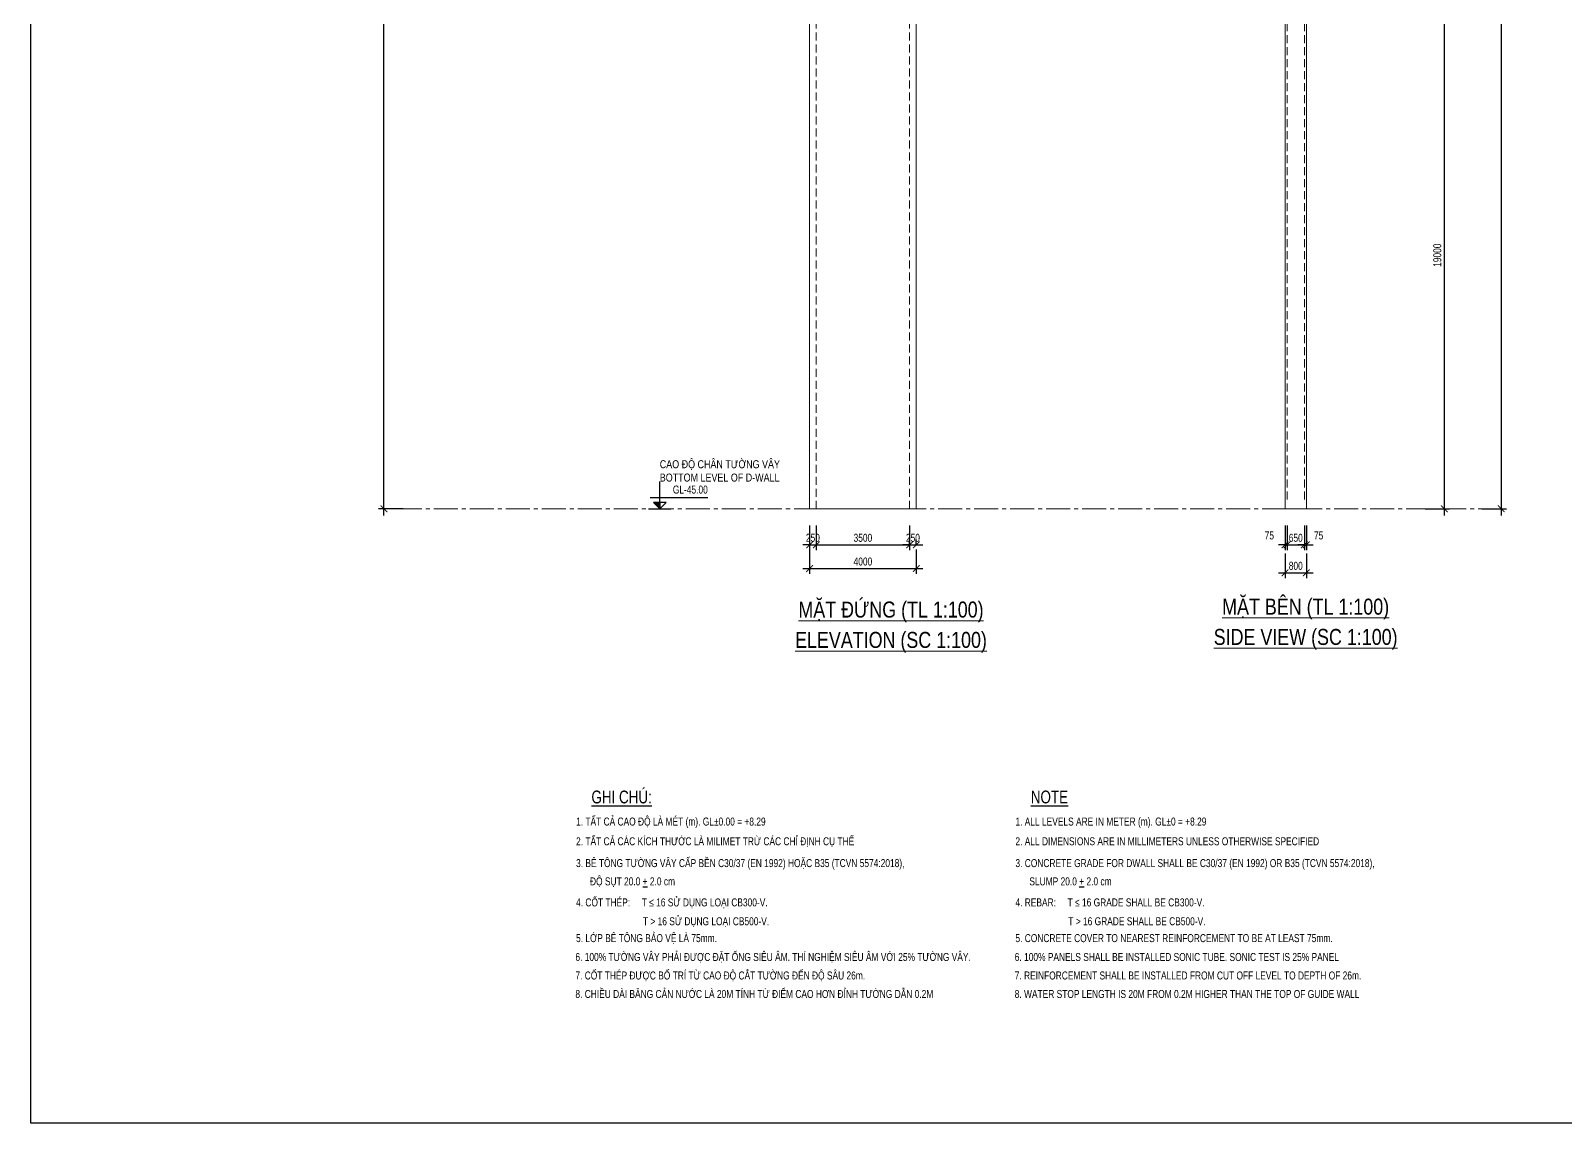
# Model space of a CAD drawing. Header units: millimetres. Extents: x 2746337 to 7547699, y -363432 to 15720.
# Drawn here: x 3156376 to 3213907, y -165266 to -124330 of the extents above; entities that cross this region are included whole.
import ezdxf
from ezdxf.enums import TextEntityAlignment as Align

# ---------------------------------------------------------------- set-up
doc = ezdxf.new("R2010")
doc.units = ezdxf.units.MM
doc.header["$LTSCALE"] = 1200
doc.header["$PDMODE"] = 3
doc.linetypes.add('CENTER2', pattern=[1.125, 0.75, -0.125, 0.125, -0.125])
doc.linetypes.add('HIDDEN', pattern=[0.375, 0.25, -0.125])
for name, color, linetype, lineweight in [('BOUND', 3, 'Continuous', 20), ('ENOTE', 2, 'Continuous', 15), ('Grid line', 160, 'CENTER2', 5), ('HIDE', 8, 'HIDDEN', 13), ('K-THUOC', 1, 'Continuous', 18), ('TEXTVN', 2, 'Continuous', 20)]:
    doc.layers.add(name, color=color, linetype=linetype, lineweight=lineweight)
for name, color, linetype in [('CDC.02.DIM', 1, 'Continuous'), ('CDC.06.TEXT', 2, 'Continuous'), ('CDC.10.HATCH', 251, 'Continuous'), ('CDC.11.NOTE', 8, 'Continuous')]:
    doc.layers.add(name, color=color, linetype=linetype)
doc.styles.add('DB_Arial', font='arial.ttf', dxfattribs={"width": 0.8})
doc.styles.add('SMTEXT', font='arial.ttf', dxfattribs={"width": 0.75})
doc.dimstyles.new('BSV1-100', dxfattribs={"dimtxt": 300, "dimasz": 250, "dimexe": 200, "dimexo": 0, "dimgap": 108, "dimtad": 1, "dimdec": 0, "dimdsep": 46, "dimtxsty": 'SMTEXT', "dimblk": 'ARCHTICK', "dimcen": 100, "dimdle": 250, "dimclrd": 256, "dimclre": 256, "dimclrt": 1, "dimadec": 0, "dimazin": 0, "dimtfac": 1, "dimtdec": 0, "dimtix": 1, "dimtmove": 2, "dimatfit": 3, "dimfxl": 720, "dimfxlon": 1, "dimtolj": 1, "dimtzin": 0, "dimarcsym": 0})

# ---------------------------------------------------------------- blocks, each defined once
blk = doc.blocks.new('A$C7e6bd379')
at = {"layer": 'CDC.06.TEXT', "linetype": 'Continuous', "style": 'SMTEXT', "width": 0.75}
for s, p in [('%%UGHI CHÚ:', (0, 480)), ('%%UNOTE', (16471, 480))]:
    blk.add_text(s, height=480, dxfattribs=at).set_placement(p, align=Align.TOP_LEFT)
at = {"layer": 'CDC.06.TEXT', "style": 'SMTEXT', "width": 0.75}
for s, p in [('1. TẤT CẢ CAO ĐỘ LÀ MÉT (m). GL%%P0.00 = +8.29 ', (-576, -831)), ('1. ALL LEVELS ARE IN METER (m). GL%%P0 = +8.29 ', (15895, -831)), ('2. TẤT CẢ CÁC KÍCH THƯỚC LÀ MILIMET TRỪ CÁC CHỈ ĐỊNH CỤ THỂ', (-576, -1570)), ('2. ALL DIMENSIONS ARE IN MILLIMETERS UNLESS OTHERWISE SPECIFIED', (15895, -1570)), ('3. BÊ TÔNG TƯỜNG VÂY CẤP BỀN C30/37 (EN 1992) HOẶC B35 (TCVN 5574:2018),', (-576, -2387)), ('3. CONCRETE GRADE FOR DWALL SHALL BE C30/37 (EN 1992) OR B35 (TCVN 5574:2018),', (15895, -2387)), ('ĐỘ SỤT 20.0 %%U+%%U 2.0 cm', (-53, -3072)), ('SLUMP 20.0 %%U+%%U 2.0 cm', (16418, -3072)), ('4. CỐT THÉP:     T ≤ 16 SỬ DỤNG LOẠI CB300-V.', (-576, -3860)), ('4. REBAR:     T ≤ 16 GRADE SHALL BE CB300-V.', (15895, -3860)), ('                             T > 16 SỬ DỤNG LOẠI CB500-V.', (-601, -4567)), ('                       T > 16 GRADE SHALL BE CB500-V.', (15869, -4567)), ('5. LỚP BÊ TÔNG BẢO VỆ LÀ 75mm.', (-576, -5198)), ('5. CONCRETE COVER TO NEAREST REINFORCEMENT TO BE AT LEAST 75mm.', (15895, -5198)), ('6. 100%%% TƯỜNG VÂY PHẢI ĐƯỢC ĐẶT ỐNG SIÊU ÂM. THÍ NGHIỆM SIÊU ÂM VỚI 25%%% TƯỜNG VÂY.', (-601, -5905)), ('6. 100%%% PANELS SHALL BE INSTALLED SONIC TUBE. SONIC TEST IS 25%%% PANEL ', (15869, -5905)), ('7. CỐT THÉP ĐƯỢC BỐ TRÍ TỪ CAO ĐỘ CẮT TƯỜNG ĐẾN ĐỘ SÂU 26m. ', (-601, -6598)), ('7. REINFORCEMENT SHALL BE INSTALLED FROM CUT OFF LEVEL TO DEPTH OF 26m. ', (15869, -6598)), ('8. CHIỀU DÀI BĂNG CẢN NƯỚC LÀ 20M TÍNH TỪ ĐIỂM CAO HƠN ĐỈNH TƯỜNG DẪN 0.2M', (-601, -7291)), ('8. WATER STOP LENGTH IS 20M FROM 0.2M HIGHER THAN THE TOP OF GUIDE WALL', (15869, -7291))]:
    blk.add_text(s, height=300, dxfattribs=at).set_placement(p)
blk = doc.blocks.new('_ArchTick')
at = {"color": 0, "linetype": 'ByBlock', "const_width": 0.15}
blk.add_lwpolyline([(-0.5, -0.5), (0.5, 0.5)], dxfattribs=at)
blk = doc.blocks.new('*D2079')
at = {"layer": 'Defpoints', "color": 0, "transparency": 16777216}
for p in [(3203402, -143142), (3204202, -143142), (3204202, -144642)]:
    blk.add_point(p, dxfattribs=at)
at = {"layer": 'K-THUOC', "lineweight": -2, "transparency": 16777216}
for p, q in [((3203402, -143922), (3203402, -144842)), ((3204202, -143922), (3204202, -144842)), ((3203152, -144642), (3204452, -144642))]:
    blk.add_line(p, q, dxfattribs=at)
at = {"layer": 'K-THUOC', "lineweight": -2, "transparency": 16777216, "xscale": 250, "yscale": 250, "zscale": 250, "rotation": 180}
blk.add_blockref('_ArchTick', (3203402, -144642), dxfattribs=at)
at = {"layer": 'K-THUOC', "lineweight": -2, "transparency": 16777216, "xscale": 250, "yscale": 250, "zscale": 250}
blk.add_blockref('_ArchTick', (3204202, -144642), dxfattribs=at)
at = {"layer": 'K-THUOC', "color": 1, "transparency": 16777216, "insert": (3203802, -144381), "char_height": 300, "attachment_point": 5, "style": 'SMTEXT'}
blk.add_mtext('\\A1;800', dxfattribs=at)
blk = doc.blocks.new('*D2080')
at = {"layer": 'Defpoints', "color": 0, "transparency": 16777216}
for p in [(3203402, -142842), (3203477, -142842), (3203477, -143592)]:
    blk.add_point(p, dxfattribs=at)
at = {"layer": 'K-THUOC', "lineweight": -2, "transparency": 16777216}
for p, q in [((3203402, -142872), (3203402, -143792)), ((3203477, -142872), (3203477, -143792)), ((3203402, -143592), (3203152, -143592)), ((3203402, -143592), (3203477, -143592)), ((3203477, -143592), (3203727, -143592))]:
    blk.add_line(p, q, dxfattribs=at)
at = {"layer": 'K-THUOC', "lineweight": -2, "transparency": 16777216, "xscale": 250, "yscale": 250, "zscale": 250}
blk.add_blockref('_ArchTick', (3203402, -143592), dxfattribs=at)
at = {"layer": 'K-THUOC', "lineweight": -2, "transparency": 16777216, "xscale": 250, "yscale": 250, "zscale": 250, "rotation": 180}
blk.add_blockref('_ArchTick', (3203477, -143592), dxfattribs=at)
at = {"layer": 'K-THUOC', "color": 1, "transparency": 16777216, "insert": (3202811, -143242), "char_height": 300, "attachment_point": 5, "style": 'SMTEXT'}
blk.add_mtext('\\A1;75', dxfattribs=at)
blk = doc.blocks.new('*D2081')
at = {"layer": 'Defpoints', "color": 0, "transparency": 16777216}
for p in [(3203477, -142842), (3204127, -142842), (3204127, -143592)]:
    blk.add_point(p, dxfattribs=at)
at = {"layer": 'K-THUOC', "lineweight": -2, "transparency": 16777216}
for p, q in [((3203477, -142872), (3203477, -143792)), ((3204127, -142872), (3204127, -143792)), ((3203477, -143592), (3203227, -143592)), ((3203477, -143592), (3204127, -143592)), ((3204127, -143592), (3204377, -143592))]:
    blk.add_line(p, q, dxfattribs=at)
at = {"layer": 'K-THUOC', "lineweight": -2, "transparency": 16777216, "xscale": 250, "yscale": 250, "zscale": 250}
blk.add_blockref('_ArchTick', (3203477, -143592), dxfattribs=at)
at = {"layer": 'K-THUOC', "lineweight": -2, "transparency": 16777216, "xscale": 250, "yscale": 250, "zscale": 250, "rotation": 180}
blk.add_blockref('_ArchTick', (3204127, -143592), dxfattribs=at)
at = {"layer": 'K-THUOC', "color": 1, "transparency": 16777216, "insert": (3203802, -143331), "char_height": 300, "attachment_point": 5, "style": 'SMTEXT'}
blk.add_mtext('\\A1;650', dxfattribs=at)
blk = doc.blocks.new('*D2082')
at = {"layer": 'Defpoints', "color": 0, "transparency": 16777216}
for p in [(3204127, -142842), (3204202, -142842), (3204202, -143592)]:
    blk.add_point(p, dxfattribs=at)
at = {"layer": 'K-THUOC', "lineweight": -2, "transparency": 16777216}
for p, q in [((3204127, -142872), (3204127, -143792)), ((3204202, -142872), (3204202, -143792)), ((3204127, -143592), (3203877, -143592)), ((3204127, -143592), (3204202, -143592)), ((3204202, -143592), (3204452, -143592))]:
    blk.add_line(p, q, dxfattribs=at)
at = {"layer": 'K-THUOC', "lineweight": -2, "transparency": 16777216, "xscale": 250, "yscale": 250, "zscale": 250}
blk.add_blockref('_ArchTick', (3204127, -143592), dxfattribs=at)
at = {"layer": 'K-THUOC', "lineweight": -2, "transparency": 16777216, "xscale": 250, "yscale": 250, "zscale": 250, "rotation": 180}
blk.add_blockref('_ArchTick', (3204202, -143592), dxfattribs=at)
at = {"layer": 'K-THUOC', "color": 1, "transparency": 16777216, "insert": (3204658, -143242), "char_height": 300, "attachment_point": 5, "style": 'SMTEXT'}
blk.add_mtext('\\A1;75', dxfattribs=at)
blk = doc.blocks.new('*D2083')
at = {"layer": 'Defpoints', "color": 0, "transparency": 16777216}
for p in [(3169617, -97242), (3171140, -97242), (3174260, -142242)]:
    blk.add_point(p, dxfattribs=at)
at = {"layer": 'K-THUOC', "lineweight": -2, "transparency": 16777216}
for p, q in [((3169617, -142492), (3169617, -96992)), ((3170337, -97242), (3169417, -97242)), ((3170337, -142242), (3169417, -142242))]:
    blk.add_line(p, q, dxfattribs=at)
at = {"layer": 'K-THUOC', "lineweight": -2, "transparency": 16777216, "xscale": 250, "yscale": 250, "zscale": 250}
for p, rotation in [((3169617, -97242), 90), ((3169617, -142242), 270)]:
    blk.add_blockref('_ArchTick', p, dxfattribs=dict(at, rotation=rotation))
at = {"layer": 'K-THUOC', "color": 1, "transparency": 16777216, "insert": (3169356, -119742), "char_height": 300, "attachment_point": 5, "rotation": 90, "style": 'SMTEXT'}
blk.add_mtext('\\A1;45000', dxfattribs=at)
blk = doc.blocks.new('tag_cd')
at = {"layer": 'CDC.10.HATCH'}
blk.add_hatch(color=256, dxfattribs=at).paths.add_polyline_path([(180, 240), (420, 0), (420, 240)])
at = {"layer": 'CDC.02.DIM'}
for points in [[(420, 240), (420, 0), (660, 240), (180, 240), (420, 0), (420, 1020)], [(0, 0), (840, 0)], [(60, 420), (2220, 420)]]:
    blk.add_lwpolyline(points, dxfattribs=at)
at = {"layer": 'CDC.06.TEXT', "ltscale": 0.5, "style": 'SMTEXT', "width": 0.75}
blk.add_attdef('CD', text='', height=300, dxfattribs=at).set_placement((2220, 570), align=Align.RIGHT)
blk = doc.blocks.new('*D2117')
at = {"layer": 'Defpoints', "color": 0, "transparency": 16777216}
for p in [(3198656, -123242), (3200227, -142242), (3209370, -142242)]:
    blk.add_point(p, dxfattribs=at)
at = {"layer": 'K-THUOC', "lineweight": -2, "transparency": 16777216}
for p, q in [((3209370, -122992), (3209370, -142492)), ((3208650, -123242), (3209570, -123242)), ((3208650, -142242), (3209570, -142242))]:
    blk.add_line(p, q, dxfattribs=at)
at = {"layer": 'K-THUOC', "lineweight": -2, "transparency": 16777216, "xscale": 250, "yscale": 250, "zscale": 250}
for p, rotation in [((3209370, -123242), 90), ((3209370, -142242), 270)]:
    blk.add_blockref('_ArchTick', p, dxfattribs=dict(at, rotation=rotation))
at = {"layer": 'K-THUOC', "color": 1, "transparency": 16777216, "insert": (3209109, -132742), "char_height": 300, "attachment_point": 5, "rotation": 90, "style": 'SMTEXT'}
blk.add_mtext('\\A1;19000', dxfattribs=at)
blk = doc.blocks.new('*D2119')
at = {"layer": 'Defpoints', "color": 0, "transparency": 16777216}
for p in [(3203402, -97242), (3203402, -142242), (3211503, -142242)]:
    blk.add_point(p, dxfattribs=at)
at = {"layer": 'K-THUOC', "lineweight": -2, "transparency": 16777216}
for p, q in [((3211503, -96992), (3211503, -142492)), ((3210783, -97242), (3211703, -97242)), ((3210783, -142242), (3211703, -142242))]:
    blk.add_line(p, q, dxfattribs=at)
at = {"layer": 'K-THUOC', "lineweight": -2, "transparency": 16777216, "xscale": 250, "yscale": 250, "zscale": 250}
for p, rotation in [((3211503, -97242), 90), ((3211503, -142242), 270)]:
    blk.add_blockref('_ArchTick', p, dxfattribs=dict(at, rotation=rotation))
at = {"layer": 'K-THUOC', "color": 1, "transparency": 16777216, "insert": (3211242, -119742), "char_height": 300, "attachment_point": 5, "rotation": 90, "style": 'SMTEXT'}
blk.add_mtext('\\A1;45000', dxfattribs=at)
blk = doc.blocks.new('*D2122')
at = {"layer": 'Defpoints', "color": 0, "transparency": 16777216}
for p in [(3185575, -142842), (3185825, -142842), (3185825, -143592)]:
    blk.add_point(p, dxfattribs=at)
at = {"layer": 'K-THUOC', "lineweight": -2, "transparency": 16777216}
for p, q in [((3185575, -142872), (3185575, -143792)), ((3185825, -142872), (3185825, -143792)), ((3185575, -143592), (3185325, -143592)), ((3185575, -143592), (3185825, -143592)), ((3185825, -143592), (3186075, -143592))]:
    blk.add_line(p, q, dxfattribs=at)
at = {"layer": 'K-THUOC', "lineweight": -2, "transparency": 16777216, "xscale": 250, "yscale": 250, "zscale": 250}
blk.add_blockref('_ArchTick', (3185575, -143592), dxfattribs=at)
at = {"layer": 'K-THUOC', "lineweight": -2, "transparency": 16777216, "xscale": 250, "yscale": 250, "zscale": 250, "rotation": 180}
blk.add_blockref('_ArchTick', (3185825, -143592), dxfattribs=at)
at = {"layer": 'K-THUOC', "color": 1, "transparency": 16777216, "insert": (3185700, -143331), "char_height": 300, "attachment_point": 5, "style": 'SMTEXT'}
blk.add_mtext('\\A1;250', dxfattribs=at)
blk = doc.blocks.new('*D2123')
at = {"layer": 'Defpoints', "color": 0, "transparency": 16777216}
for p in [(3189325, -142242), (3185825, -142842), (3189325, -143592)]:
    blk.add_point(p, dxfattribs=at)
at = {"layer": 'K-THUOC', "lineweight": -2, "transparency": 16777216}
for p, q in [((3185825, -142872), (3185825, -143792)), ((3189325, -142872), (3189325, -143792)), ((3185575, -143592), (3189575, -143592))]:
    blk.add_line(p, q, dxfattribs=at)
at = {"layer": 'K-THUOC', "lineweight": -2, "transparency": 16777216, "xscale": 250, "yscale": 250, "zscale": 250, "rotation": 180}
blk.add_blockref('_ArchTick', (3185825, -143592), dxfattribs=at)
at = {"layer": 'K-THUOC', "lineweight": -2, "transparency": 16777216, "xscale": 250, "yscale": 250, "zscale": 250}
blk.add_blockref('_ArchTick', (3189325, -143592), dxfattribs=at)
at = {"layer": 'K-THUOC', "color": 1, "transparency": 16777216, "insert": (3187575, -143331), "char_height": 300, "attachment_point": 5, "style": 'SMTEXT'}
blk.add_mtext('\\A1;3500', dxfattribs=at)
blk = doc.blocks.new('*D2124')
at = {"layer": 'Defpoints', "color": 0, "transparency": 16777216}
for p in [(3189325, -143592), (3189575, -143592), (3189575, -143592)]:
    blk.add_point(p, dxfattribs=at)
at = {"layer": 'K-THUOC', "lineweight": -2, "transparency": 16777216}
for p, q in [((3189325, -143592), (3189075, -143592)), ((3189325, -143592), (3189325, -143392)), ((3189325, -143592), (3189575, -143592)), ((3189575, -143592), (3189575, -143392)), ((3189575, -143592), (3189825, -143592))]:
    blk.add_line(p, q, dxfattribs=at)
at = {"layer": 'K-THUOC', "lineweight": -2, "transparency": 16777216, "xscale": 250, "yscale": 250, "zscale": 250}
blk.add_blockref('_ArchTick', (3189325, -143592), dxfattribs=at)
at = {"layer": 'K-THUOC', "lineweight": -2, "transparency": 16777216, "xscale": 250, "yscale": 250, "zscale": 250, "rotation": 180}
blk.add_blockref('_ArchTick', (3189575, -143592), dxfattribs=at)
at = {"layer": 'K-THUOC', "color": 1, "transparency": 16777216, "insert": (3189450, -143331), "char_height": 300, "attachment_point": 5, "style": 'SMTEXT'}
blk.add_mtext('\\A1;250', dxfattribs=at)
blk = doc.blocks.new('*D2125')
at = {"layer": 'Defpoints', "color": 0, "transparency": 16777216}
for p in [(3185575, -142242), (3189575, -142242), (3189575, -144482)]:
    blk.add_point(p, dxfattribs=at)
at = {"layer": 'K-THUOC', "lineweight": -2, "transparency": 16777216}
for p, q in [((3185575, -143762), (3185575, -144682)), ((3189575, -143762), (3189575, -144682)), ((3185325, -144482), (3189825, -144482))]:
    blk.add_line(p, q, dxfattribs=at)
at = {"layer": 'K-THUOC', "lineweight": -2, "transparency": 16777216, "xscale": 250, "yscale": 250, "zscale": 250, "rotation": 180}
blk.add_blockref('_ArchTick', (3185575, -144482), dxfattribs=at)
at = {"layer": 'K-THUOC', "lineweight": -2, "transparency": 16777216, "xscale": 250, "yscale": 250, "zscale": 250}
blk.add_blockref('_ArchTick', (3189575, -144482), dxfattribs=at)
at = {"layer": 'K-THUOC', "color": 1, "transparency": 16777216, "insert": (3187575, -144221), "char_height": 300, "attachment_point": 5, "style": 'SMTEXT'}
blk.add_mtext('\\A1;4000', dxfattribs=at)

msp = doc.modelspace()

# ---------------------------------------------------------------- linework, layer by layer
msp.add_lwpolyline([(3156375.6, -88114), (3249892.9, -88114), (3249892.9, -165266.4), (3156375.6, -165266.4)], close=True)
at = {"layer": 'BOUND'}
for points in [[(3185574.5, -142242.4), (3189574.5, -142242.4), (3189574.5, -98442.4), (3185574.5, -98442.4)], [(3203402.2, -142242.4), (3204202.2, -142242.4), (3204202.2, -98392.4), (3203402.2, -98392.4)]]:
    msp.add_lwpolyline(points, close=True, dxfattribs=at)
at = {"layer": 'BOUND', "lineweight": 20}
msp.add_lwpolyline([(3204202.2, -101592.4), (3204202.2, -98392.4), (3203402.2, -98392.4), (3203402.2, -142242.4), (3204202.2, -142242.4), (3204202.2, -116792.4)], dxfattribs=at)
at = {"layer": 'Grid line'}
msp.add_line((3170141.5, -142242.4), (3211097.9, -142242.4), dxfattribs=at)
at = {"layer": 'HIDE'}
for p, q in [((3185824.5, -142242.4), (3185824.5, -97392.4)), ((3189324.5, -97392.4), (3189324.5, -142242.4)), ((3203477.2, -98392.4), (3203477.2, -142042.4)), ((3204127.2, -98392.4), (3204127.2, -142042.4))]:
    msp.add_line(p, q, dxfattribs=at)

# ---------------------------------------------------------------- block references
at = {"layer": 'CDC.11.NOTE'}
msp.add_blockref('A$C7e6bd379', (3177397.6, -153280.3), dxfattribs=at)
at = {"layer": 'ENOTE'}
msp.add_blockref('tag_cd', (3179539.8, -142242.4), dxfattribs=at).add_auto_attribs({'CD': 'GL-45.00'})

# ---------------------------------------------------------------- texts
at = {"layer": 'TEXTVN', "style": 'DB_Arial', "width": 0.8}
for s, p in [('CAO ĐỘ CHÂN TƯỜNG VÂY', (3179959.8, -140722.4)), ('BOTTOM LEVEL OF D-WALL', (3179959.8, -141222.4))]:
    msp.add_text(s, height=300, dxfattribs=at).set_placement(p)
for s, p in [('%%UMẶT BÊN (TL 1:100)', (3204173.1, -145918.2)), ('%%UMẶT ĐỨNG (TL 1:100)', (3188627.6, -146029.4)), ('%%UELEVATION (SC 1:100)', (3188627.6, -147229.4)), ('%%USIDE VIEW (SC 1:100)', (3204173.1, -147118.2))]:
    msp.add_text(s, height=600, dxfattribs=at).set_placement(p, align=Align.MIDDLE)

# ---------------------------------------------------------------- dimensions: what is measured, and where the dimension line sits
at = {"layer": 'K-THUOC'}
for base, p1, p2, picture, middle in [((3169617.2, -97242.4), (3174259.7, -142242.4), (3171139.6, -97242.4), '*D2083', (3169356, -119742.4)), ((3211502.9, -142242.4), (3203402.2, -97242.4), (3203402.2, -142242.4), '*D2119', (3211241.7, -119742.4)), ((3209370.1, -142242.4), (3198655.6, -123242.4), (3200227.3, -142242.4), '*D2117', (3209108.9, -132742.4))]:
    dim = msp.add_linear_dim(base=base, p1=p1, p2=p2, angle=90, dimstyle='BSV1-100', dxfattribs=at)
    dim.commit()
    dim.dimension.update_dxf_attribs({"geometry": picture, "text_midpoint": middle})
for base, p1, p2, picture, middle in [((3189574.5, -144482), (3185574.5, -142242.4), (3189574.5, -142242.4), '*D2125', (3187574.5, -144220.8)), ((3189324.5, -143592.4), (3185824.5, -142842.4), (3189324.5, -142242.4), '*D2123', (3187574.5, -143331.1)), ((3185824.5, -143592.4), (3185574.5, -142842.4), (3185824.5, -142842.4), '*D2122', (3185699.5, -143331.2)), ((3204202.2, -144642.4), (3203402.2, -143142.4), (3204202.2, -143142.4), '*D2079', (3203802.2, -144381.2)), ((3204127.2, -143592.4), (3203477.2, -142842.4), (3204127.2, -142842.4), '*D2081', (3203802.2, -143331.2))]:
    dim = msp.add_linear_dim(base=base, p1=p1, p2=p2, dimstyle='BSV1-100', dxfattribs=at)
    dim.commit()
    dim.dimension.update_dxf_attribs({"geometry": picture, "text_midpoint": middle})
dim = msp.add_aligned_dim(p1=(3189324.5, -143592.4), p2=(3189574.5, -143592.4), distance=0, dimstyle='BSV1-100', dxfattribs=at)
dim.commit()
dim.dimension.update_dxf_attribs({"geometry": '*D2124', "text_midpoint": (3189449.5, -143331.2)})
for base, p1, p2, picture, middle in [((3203477.2, -143592.4), (3203402.2, -142842.4), (3203477.2, -142842.4), '*D2080', (3202811, -143242.4)), ((3204202.2, -143592.4), (3204127.2, -142842.4), (3204202.2, -142842.4), '*D2082', (3204657.6, -143242.4))]:
    dim = msp.add_linear_dim(base=base, p1=p1, p2=p2, dimstyle='BSV1-100', dxfattribs=at)
    dim.commit()
    dim.dimension.update_dxf_attribs({"geometry": picture, "text_midpoint": middle, "dimtype": 160})

doc.saveas('drawing.dxf')
